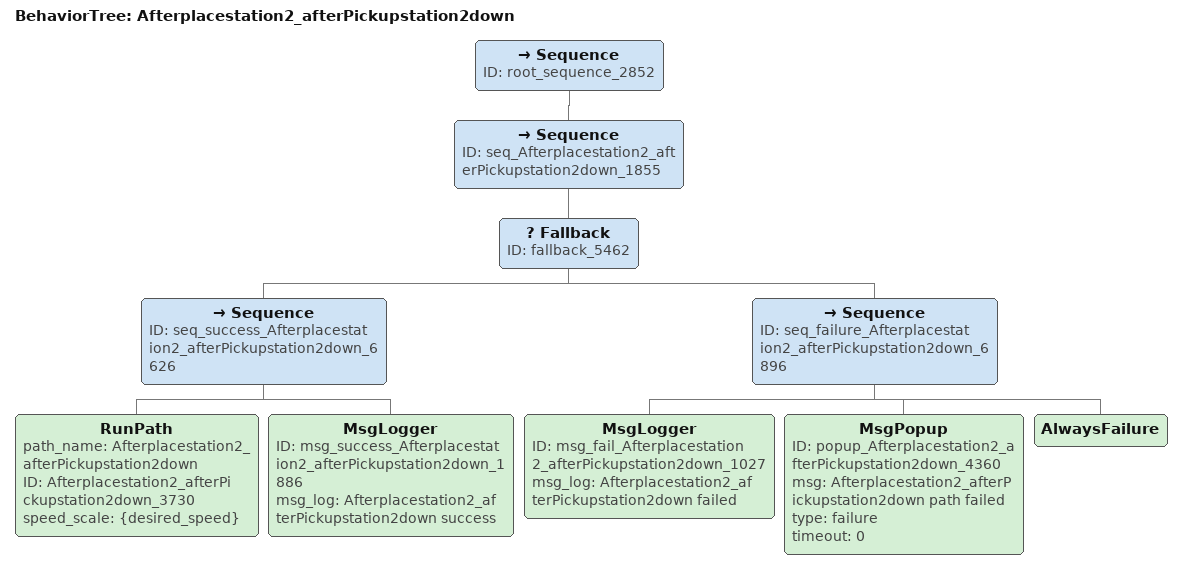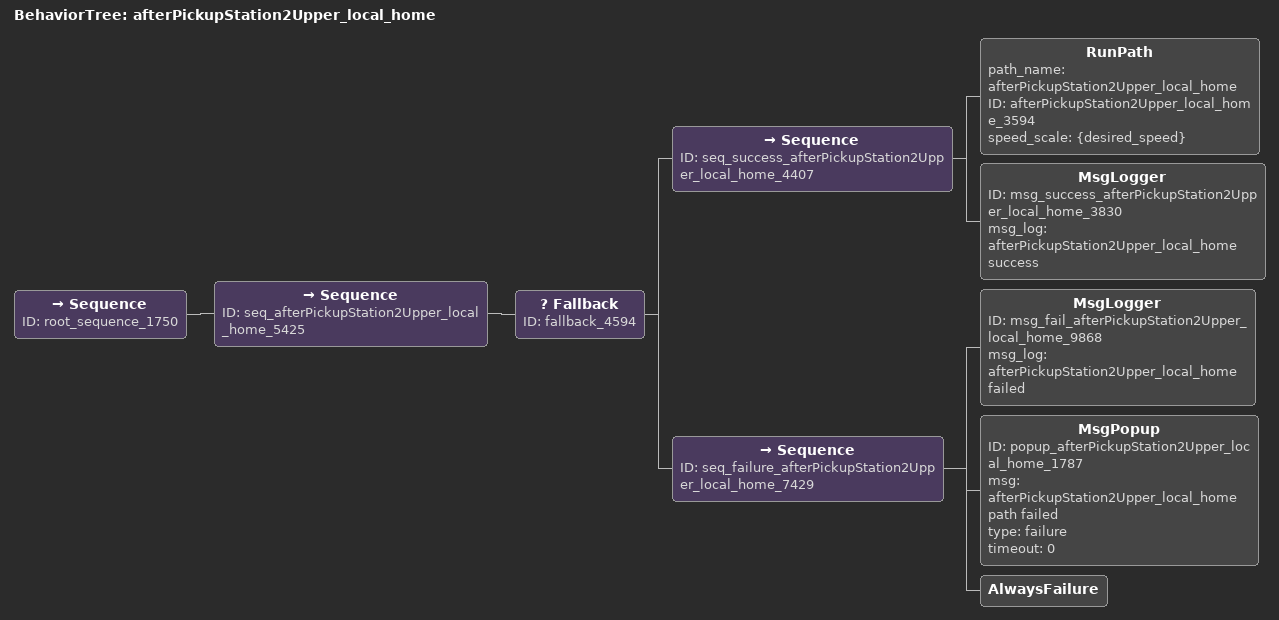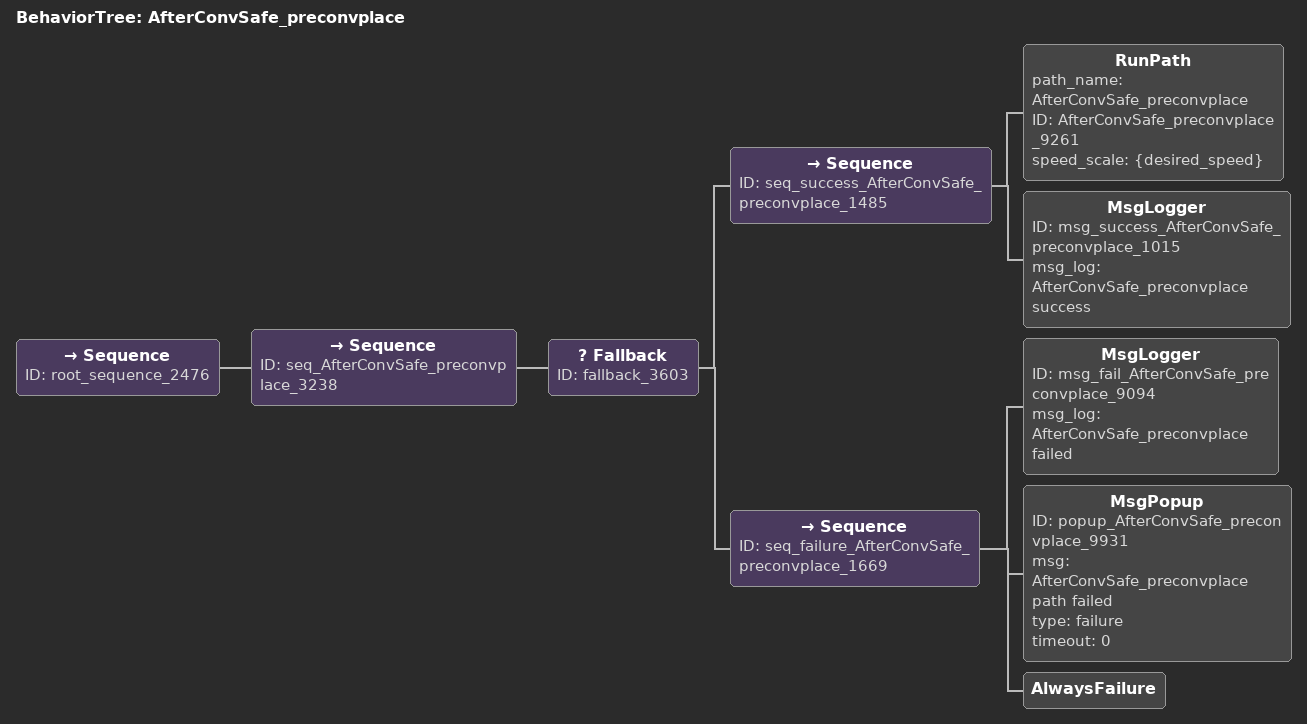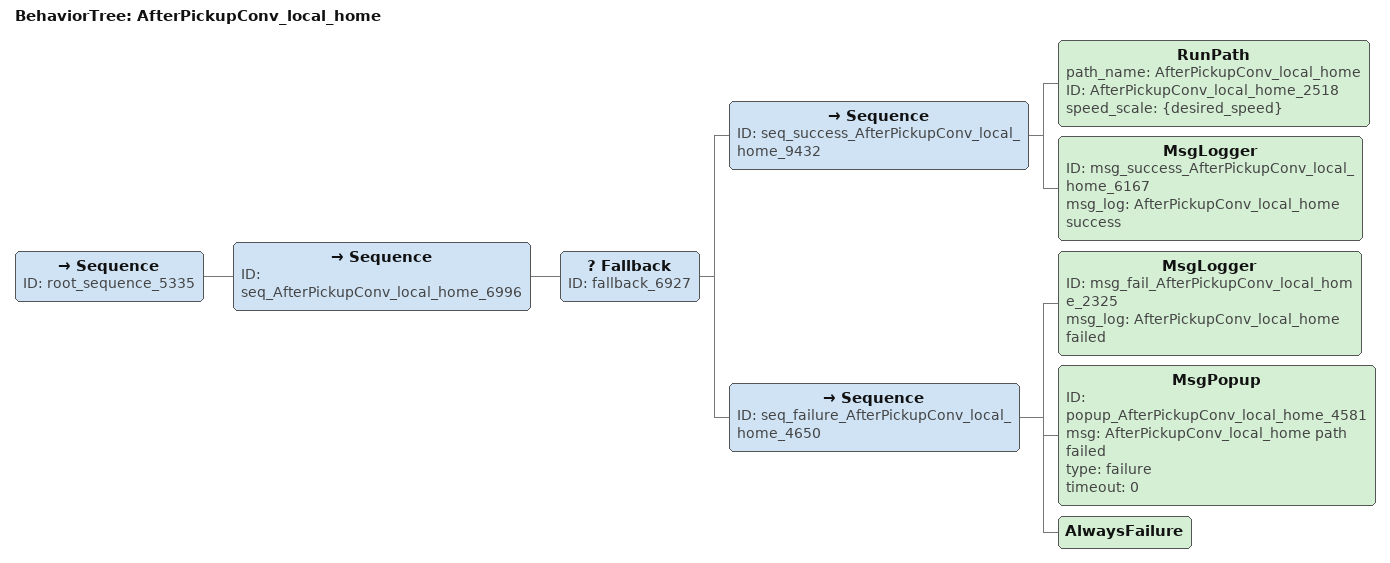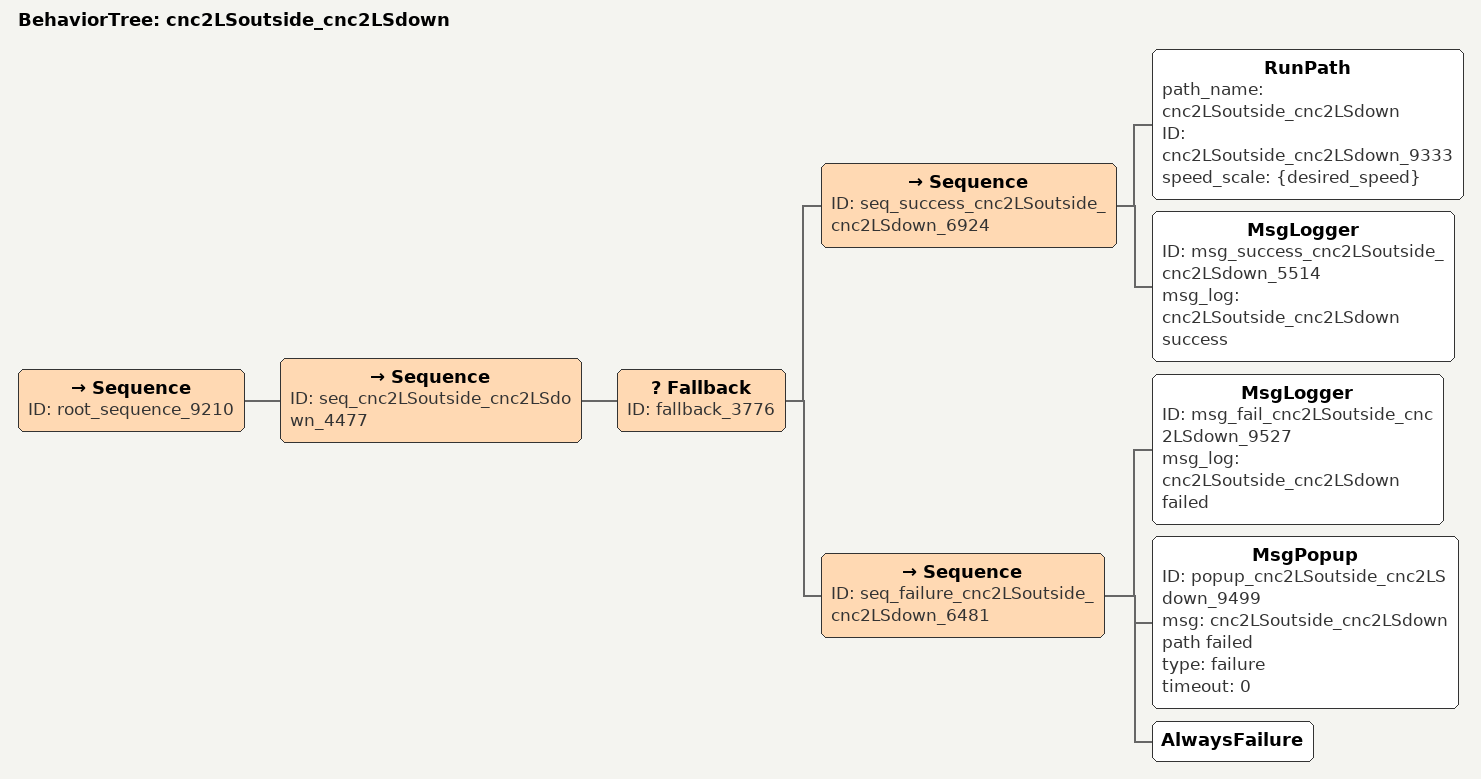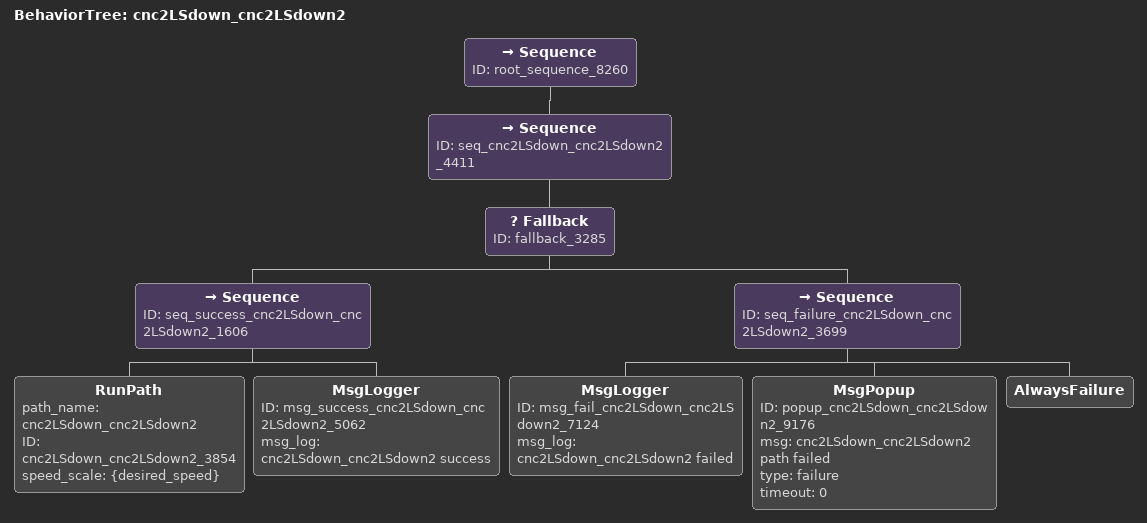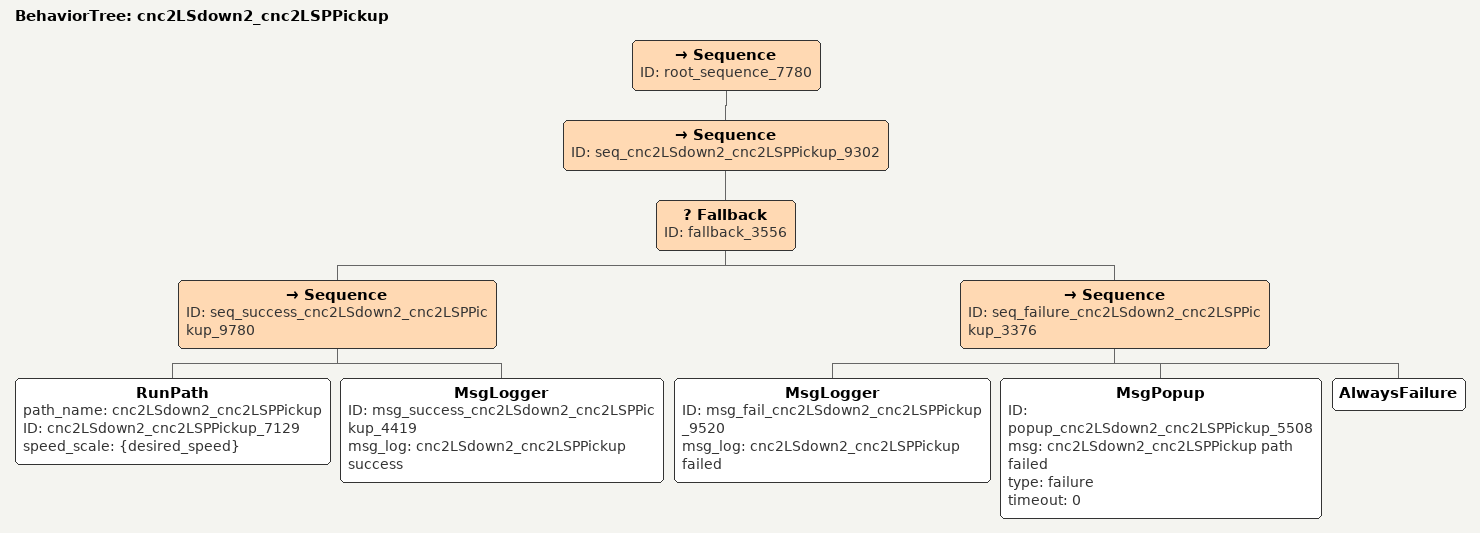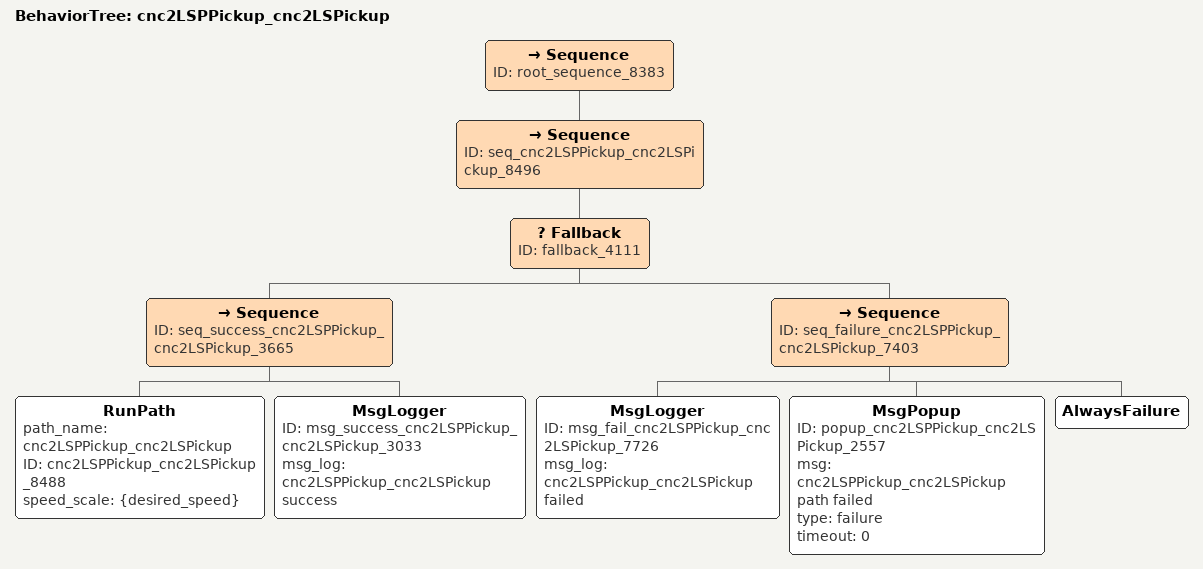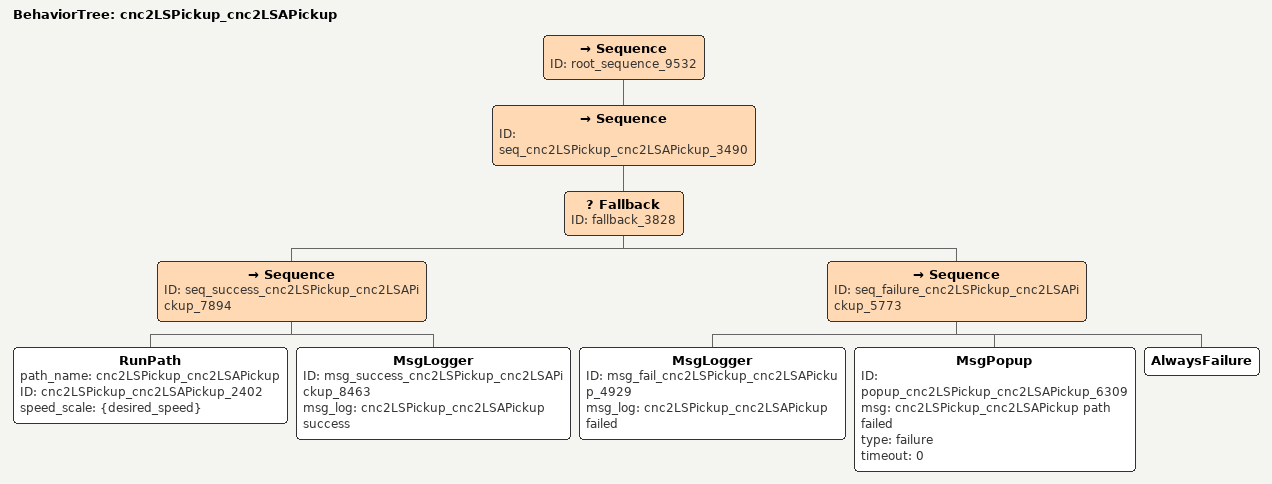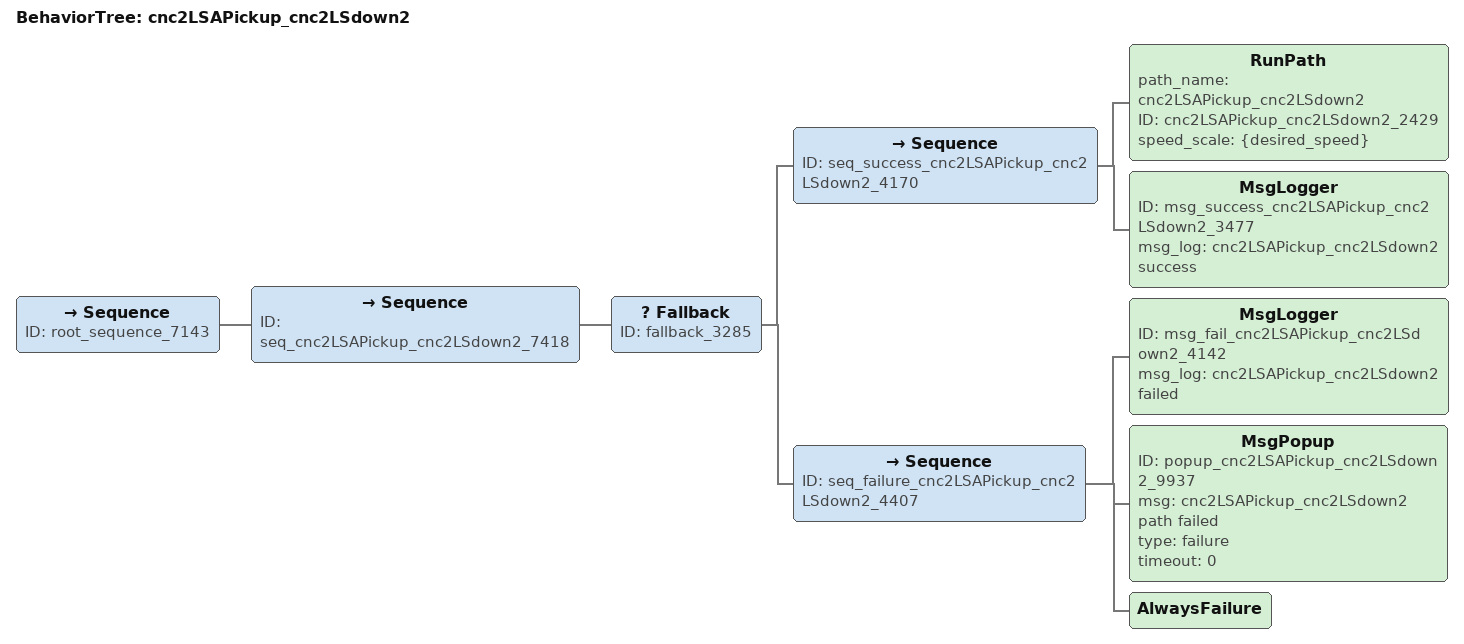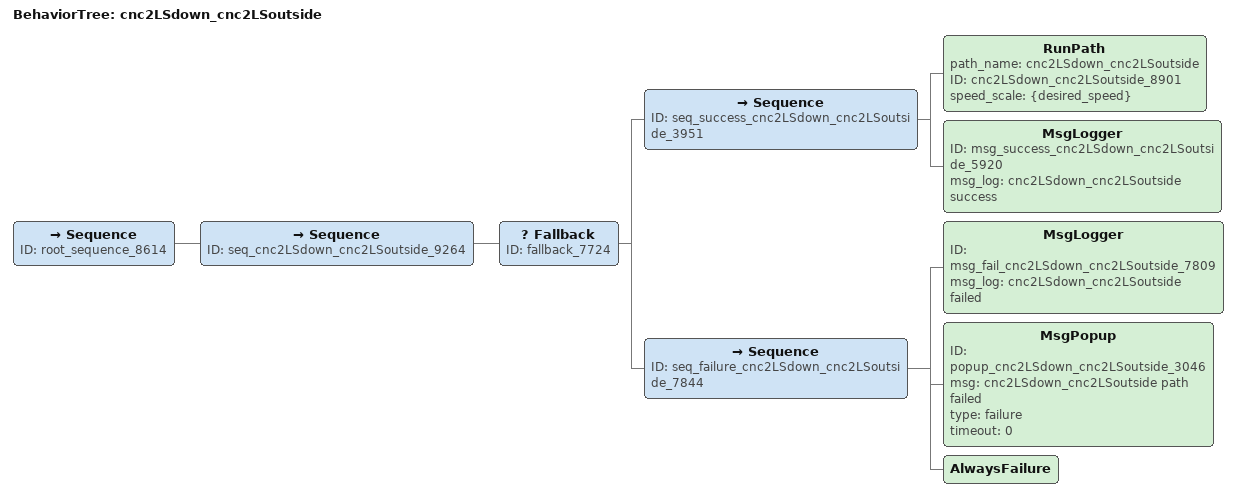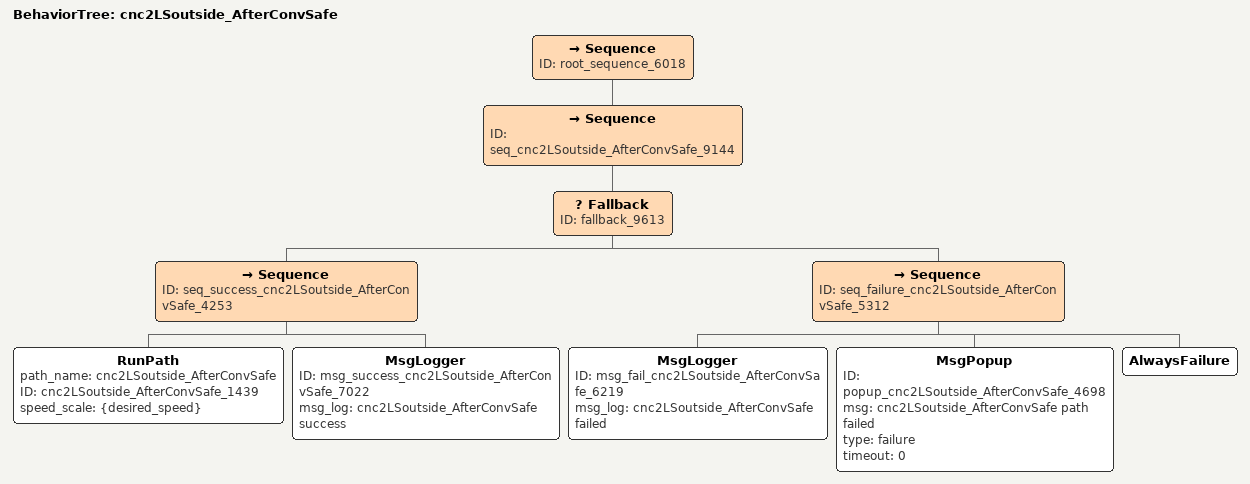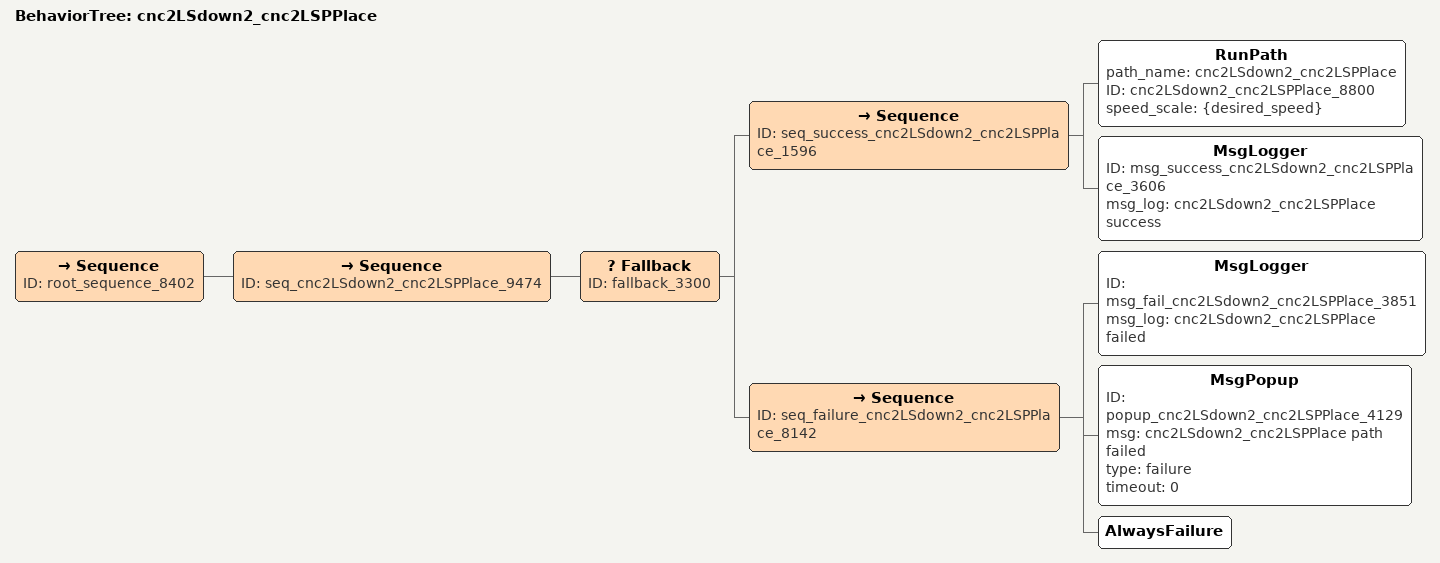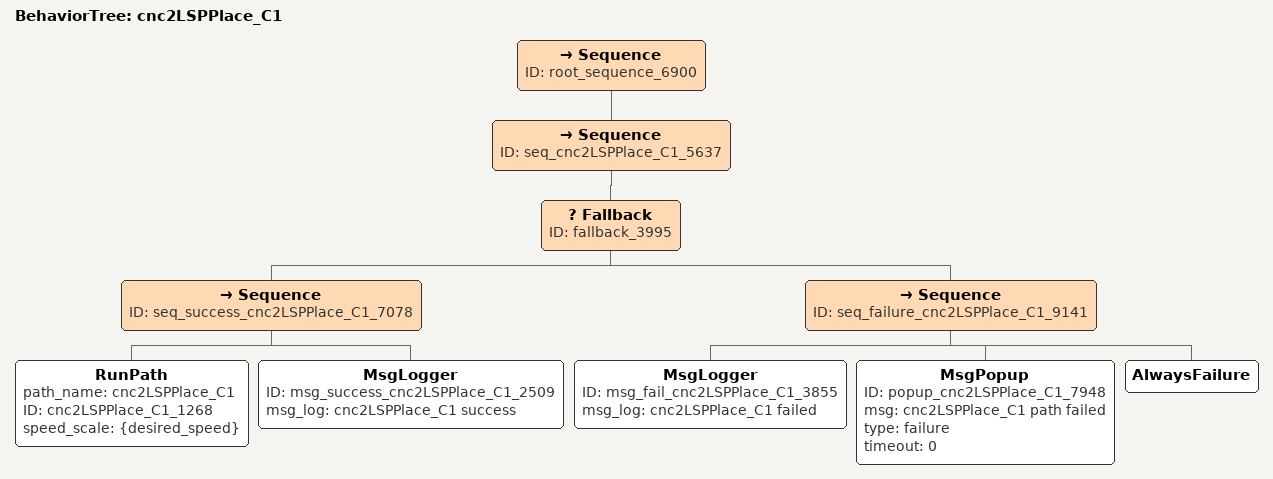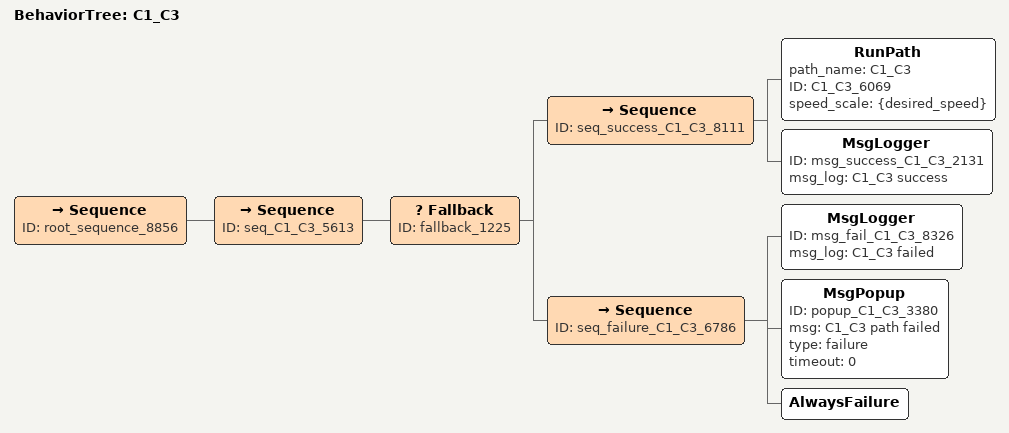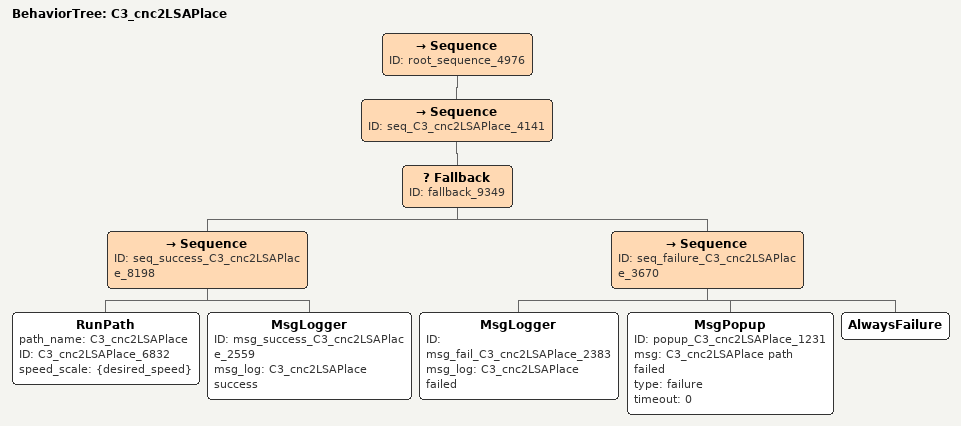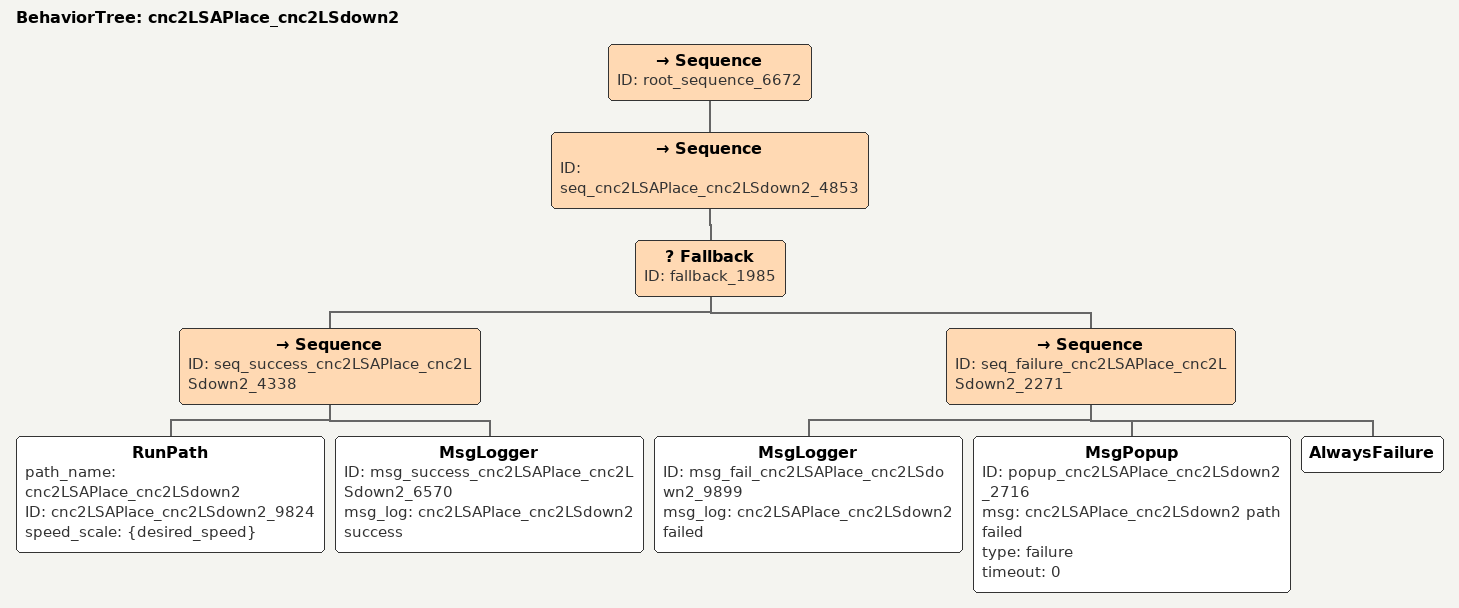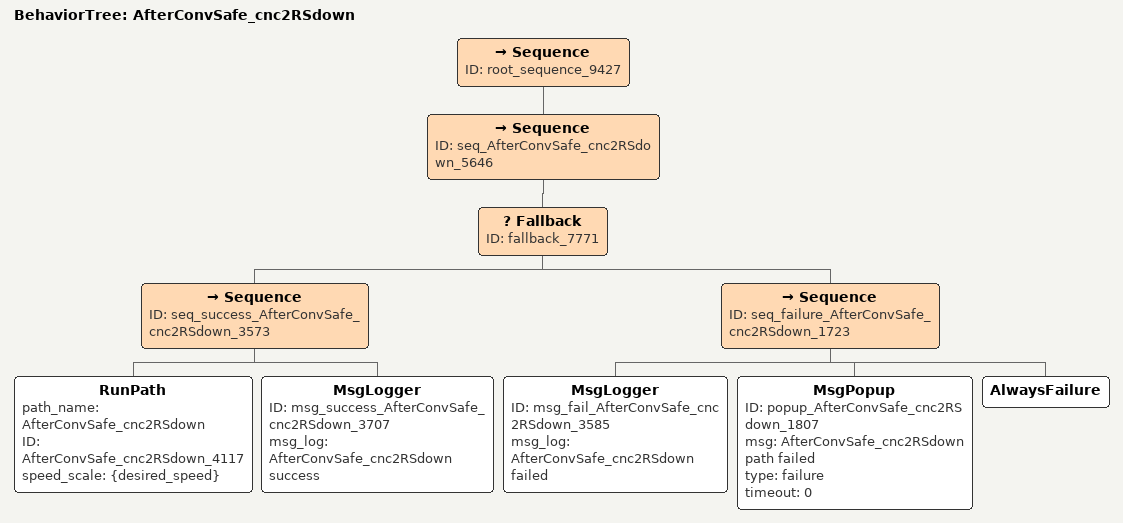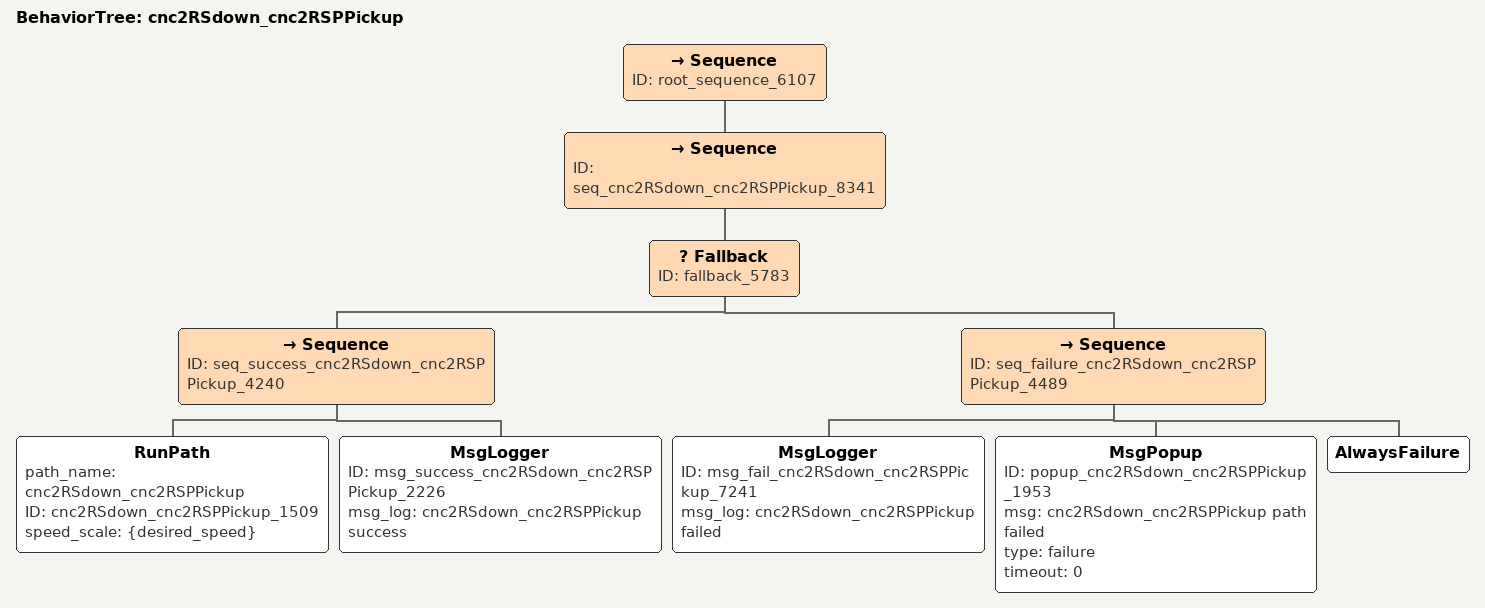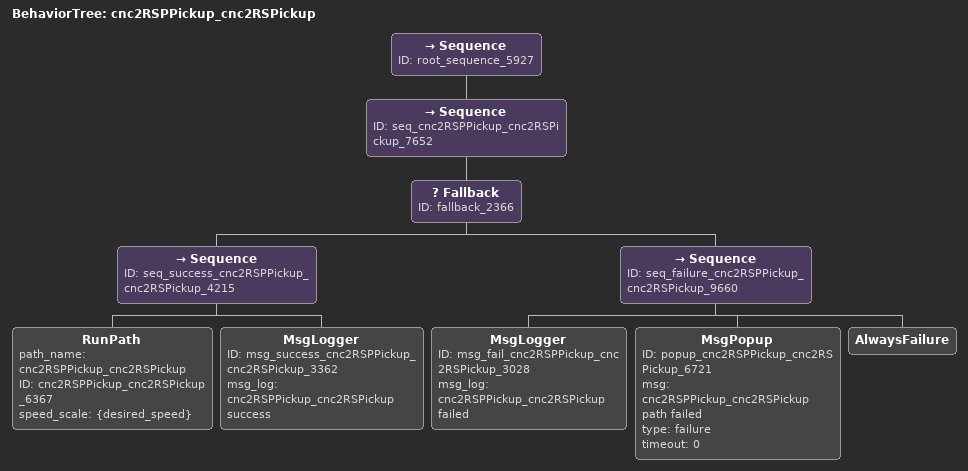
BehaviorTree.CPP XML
<BehaviorTree ID="Afterplacestation2_afterPickupstation2down" name="Afterplacestation2_afterPickupstation2down_9216">
    <Sequence ID="root_sequence_2852">
        <Sequence ID="seq_Afterplacestation2_afterPickupstation2down_1855">
            <Fallback ID="fallback_5462">
                <Sequence ID="seq_success_Afterplacestation2_afterPickupstation2down_6626">
                    <RunPath path_name="Afterplacestation2_afterPickupstation2down" ID="Afterplacestation2_afterPickupstation2down_3730" speed_scale="{desired_speed}"/>
                    <MsgLogger ID="msg_success_Afterplacestation2_afterPickupstation2down_1886" msg_log="Afterplacestation2_afterPickupstation2down success"/>
                </Sequence>
                <Sequence ID="seq_failure_Afterplacestation2_afterPickupstation2down_6896">
                    <MsgLogger ID="msg_fail_Afterplacestation2_afterPickupstation2down_1027" msg_log="Afterplacestation2_afterPickupstation2down failed"/>
                    <MsgPopup ID="popup_Afterplacestation2_afterPickupstation2down_4360" msg="Afterplacestation2_afterPickupstation2down path failed" type="failure" timeout="0"/>
                    <AlwaysFailure/>
                </Sequence>
            </Fallback>
        </Sequence>
    </Sequence>
</BehaviorTree>

<BehaviorTree ID="afterPickupStation2Upper_local_home" name="afterPickupStation2Upper_local_home_9564">
    <Sequence ID="root_sequence_1750">
        <Sequence ID="seq_afterPickupStation2Upper_local_home_5425">
            <Fallback ID="fallback_4594">
                <Sequence ID="seq_success_afterPickupStation2Upper_local_home_4407">
                    <RunPath path_name="afterPickupStation2Upper_local_home" ID="afterPickupStation2Upper_local_home_3594" speed_scale="{desired_speed}"/>
                    <MsgLogger ID="msg_success_afterPickupStation2Upper_local_home_3830" msg_log="afterPickupStation2Upper_local_home success"/>
                </Sequence>
                <Sequence ID="seq_failure_afterPickupStation2Upper_local_home_7429">
                    <MsgLogger ID="msg_fail_afterPickupStation2Upper_local_home_9868" msg_log="afterPickupStation2Upper_local_home failed"/>
                    <MsgPopup ID="popup_afterPickupStation2Upper_local_home_1787" msg="afterPickupStation2Upper_local_home path failed" type="failure" timeout="0"/>
                    <AlwaysFailure/>
                </Sequence>
            </Fallback>
        </Sequence>
    </Sequence>
</BehaviorTree>

<BehaviorTree ID="AfterConvSafe_preconvplace" name="AfterConvSafe_preconvplace_7996">
    <Sequence ID="root_sequence_2476">
        <Sequence ID="seq_AfterConvSafe_preconvplace_3238">
            <Fallback ID="fallback_3603">
                <Sequence ID="seq_success_AfterConvSafe_preconvplace_1485">
                    <RunPath path_name="AfterConvSafe_preconvplace" ID="AfterConvSafe_preconvplace_9261" speed_scale="{desired_speed}"/>
                    <MsgLogger ID="msg_success_AfterConvSafe_preconvplace_1015" msg_log="AfterConvSafe_preconvplace success"/>
                </Sequence>
                <Sequence ID="seq_failure_AfterConvSafe_preconvplace_1669">
                    <MsgLogger ID="msg_fail_AfterConvSafe_preconvplace_9094" msg_log="AfterConvSafe_preconvplace failed"/>
                    <MsgPopup ID="popup_AfterConvSafe_preconvplace_9931" msg="AfterConvSafe_preconvplace path failed" type="failure" timeout="0"/>
                    <AlwaysFailure/>
                </Sequence>
            </Fallback>
        </Sequence>
    </Sequence>
</BehaviorTree>

<BehaviorTree ID="AfterPickupConv_local_home" name="AfterPickupConv_local_home_4930">
    <Sequence ID="root_sequence_5335">
        <Sequence ID="seq_AfterPickupConv_local_home_6996">
            <Fallback ID="fallback_6927">
                <Sequence ID="seq_success_AfterPickupConv_local_home_9432">
                    <RunPath path_name="AfterPickupConv_local_home" ID="AfterPickupConv_local_home_2518" speed_scale="{desired_speed}"/>
                    <MsgLogger ID="msg_success_AfterPickupConv_local_home_6167" msg_log="AfterPickupConv_local_home success"/>
                </Sequence>
                <Sequence ID="seq_failure_AfterPickupConv_local_home_4650">
                    <MsgLogger ID="msg_fail_AfterPickupConv_local_home_2325" msg_log="AfterPickupConv_local_home failed"/>
                    <MsgPopup ID="popup_AfterPickupConv_local_home_4581" msg="AfterPickupConv_local_home path failed" type="failure" timeout="0"/>
                    <AlwaysFailure/>
                </Sequence>
            </Fallback>
        </Sequence>
    </Sequence>
</BehaviorTree>

<BehaviorTree ID="cnc2LSoutside_cnc2LSdown" name="cnc2LSoutside_cnc2LSdown_7047">
    <Sequence ID="root_sequence_9210">
        <Sequence ID="seq_cnc2LSoutside_cnc2LSdown_4477">
            <Fallback ID="fallback_3776">
                <Sequence ID="seq_success_cnc2LSoutside_cnc2LSdown_6924">
                    <RunPath path_name="cnc2LSoutside_cnc2LSdown" ID="cnc2LSoutside_cnc2LSdown_9333" speed_scale="{desired_speed}"/>
                    <MsgLogger ID="msg_success_cnc2LSoutside_cnc2LSdown_5514" msg_log="cnc2LSoutside_cnc2LSdown success"/>
                </Sequence>
                <Sequence ID="seq_failure_cnc2LSoutside_cnc2LSdown_6481">
                    <MsgLogger ID="msg_fail_cnc2LSoutside_cnc2LSdown_9527" msg_log="cnc2LSoutside_cnc2LSdown failed"/>
                    <MsgPopup ID="popup_cnc2LSoutside_cnc2LSdown_9499" msg="cnc2LSoutside_cnc2LSdown path failed" type="failure" timeout="0"/>
                    <AlwaysFailure/>
                </Sequence>
            </Fallback>
        </Sequence>
    </Sequence>
</BehaviorTree>

<BehaviorTree ID="cnc2LSdown_cnc2LSdown2" name="cnc2LSdown_cnc2LSdown2_4761">
    <Sequence ID="root_sequence_8260">
        <Sequence ID="seq_cnc2LSdown_cnc2LSdown2_4411">
            <Fallback ID="fallback_3285">
                <Sequence ID="seq_success_cnc2LSdown_cnc2LSdown2_1606">
                    <RunPath path_name="cnc2LSdown_cnc2LSdown2" ID="cnc2LSdown_cnc2LSdown2_3854" speed_scale="{desired_speed}"/>
                    <MsgLogger ID="msg_success_cnc2LSdown_cnc2LSdown2_5062" msg_log="cnc2LSdown_cnc2LSdown2 success"/>
                </Sequence>
                <Sequence ID="seq_failure_cnc2LSdown_cnc2LSdown2_3699">
                    <MsgLogger ID="msg_fail_cnc2LSdown_cnc2LSdown2_7124" msg_log="cnc2LSdown_cnc2LSdown2 failed"/>
                    <MsgPopup ID="popup_cnc2LSdown_cnc2LSdown2_9176" msg="cnc2LSdown_cnc2LSdown2 path failed" type="failure" timeout="0"/>
                    <AlwaysFailure/>
                </Sequence>
            </Fallback>
        </Sequence>
    </Sequence>
</BehaviorTree>

<BehaviorTree ID="cnc2LSdown2_cnc2LSPPickup" name="cnc2LSdown2_cnc2LSPPickup_9776">
    <Sequence ID="root_sequence_7780">
        <Sequence ID="seq_cnc2LSdown2_cnc2LSPPickup_9302">
            <Fallback ID="fallback_3556">
                <Sequence ID="seq_success_cnc2LSdown2_cnc2LSPPickup_9780">
                    <RunPath path_name="cnc2LSdown2_cnc2LSPPickup" ID="cnc2LSdown2_cnc2LSPPickup_7129" speed_scale="{desired_speed}"/>
                    <MsgLogger ID="msg_success_cnc2LSdown2_cnc2LSPPickup_4419" msg_log="cnc2LSdown2_cnc2LSPPickup success"/>
                </Sequence>
                <Sequence ID="seq_failure_cnc2LSdown2_cnc2LSPPickup_3376">
                    <MsgLogger ID="msg_fail_cnc2LSdown2_cnc2LSPPickup_9520" msg_log="cnc2LSdown2_cnc2LSPPickup failed"/>
                    <MsgPopup ID="popup_cnc2LSdown2_cnc2LSPPickup_5508" msg="cnc2LSdown2_cnc2LSPPickup path failed" type="failure" timeout="0"/>
                    <AlwaysFailure/>
                </Sequence>
            </Fallback>
        </Sequence>
    </Sequence>
</BehaviorTree>

<BehaviorTree ID="cnc2LSPPickup_cnc2LSPickup" name="cnc2LSPPickup_cnc2LSPickup_4434">
    <Sequence ID="root_sequence_8383">
        <Sequence ID="seq_cnc2LSPPickup_cnc2LSPickup_8496">
            <Fallback ID="fallback_4111">
                <Sequence ID="seq_success_cnc2LSPPickup_cnc2LSPickup_3665">
                    <RunPath path_name="cnc2LSPPickup_cnc2LSPickup" ID="cnc2LSPPickup_cnc2LSPickup_8488" speed_scale="{desired_speed}"/>
                    <MsgLogger ID="msg_success_cnc2LSPPickup_cnc2LSPickup_3033" msg_log="cnc2LSPPickup_cnc2LSPickup success"/>
                </Sequence>
                <Sequence ID="seq_failure_cnc2LSPPickup_cnc2LSPickup_7403">
                    <MsgLogger ID="msg_fail_cnc2LSPPickup_cnc2LSPickup_7726" msg_log="cnc2LSPPickup_cnc2LSPickup failed"/>
                    <MsgPopup ID="popup_cnc2LSPPickup_cnc2LSPickup_2557" msg="cnc2LSPPickup_cnc2LSPickup path failed" type="failure" timeout="0"/>
                    <AlwaysFailure/>
                </Sequence>
            </Fallback>
        </Sequence>
    </Sequence>
</BehaviorTree>

<BehaviorTree ID="cnc2LSPickup_cnc2LSAPickup" name="cnc2LSPickup_cnc2LSAPickup_4365">
    <Sequence ID="root_sequence_9532">
        <Sequence ID="seq_cnc2LSPickup_cnc2LSAPickup_3490">
            <Fallback ID="fallback_3828">
                <Sequence ID="seq_success_cnc2LSPickup_cnc2LSAPickup_7894">
                    <RunPath path_name="cnc2LSPickup_cnc2LSAPickup" ID="cnc2LSPickup_cnc2LSAPickup_2402" speed_scale="{desired_speed}"/>
                    <MsgLogger ID="msg_success_cnc2LSPickup_cnc2LSAPickup_8463" msg_log="cnc2LSPickup_cnc2LSAPickup success"/>
                </Sequence>
                <Sequence ID="seq_failure_cnc2LSPickup_cnc2LSAPickup_5773">
                    <MsgLogger ID="msg_fail_cnc2LSPickup_cnc2LSAPickup_4929" msg_log="cnc2LSPickup_cnc2LSAPickup failed"/>
                    <MsgPopup ID="popup_cnc2LSPickup_cnc2LSAPickup_6309" msg="cnc2LSPickup_cnc2LSAPickup path failed" type="failure" timeout="0"/>
                    <AlwaysFailure/>
                </Sequence>
            </Fallback>
        </Sequence>
    </Sequence>
</BehaviorTree>

<BehaviorTree ID="cnc2LSAPickup_cnc2LSdown2" name="cnc2LSAPickup_cnc2LSdown2_4794">
    <Sequence ID="root_sequence_7143">
        <Sequence ID="seq_cnc2LSAPickup_cnc2LSdown2_7418">
            <Fallback ID="fallback_3285">
                <Sequence ID="seq_success_cnc2LSAPickup_cnc2LSdown2_4170">
                    <RunPath path_name="cnc2LSAPickup_cnc2LSdown2" ID="cnc2LSAPickup_cnc2LSdown2_2429" speed_scale="{desired_speed}"/>
                    <MsgLogger ID="msg_success_cnc2LSAPickup_cnc2LSdown2_3477" msg_log="cnc2LSAPickup_cnc2LSdown2 success"/>
                </Sequence>
                <Sequence ID="seq_failure_cnc2LSAPickup_cnc2LSdown2_4407">
                    <MsgLogger ID="msg_fail_cnc2LSAPickup_cnc2LSdown2_4142" msg_log="cnc2LSAPickup_cnc2LSdown2 failed"/>
                    <MsgPopup ID="popup_cnc2LSAPickup_cnc2LSdown2_9937" msg="cnc2LSAPickup_cnc2LSdown2 path failed" type="failure" timeout="0"/>
                    <AlwaysFailure/>
                </Sequence>
            </Fallback>
        </Sequence>
    </Sequence>
</BehaviorTree>

<BehaviorTree ID="cnc2LSdown_cnc2LSoutside" name="cnc2LSdown_cnc2LSoutside_7785">
    <Sequence ID="root_sequence_8614">
        <Sequence ID="seq_cnc2LSdown_cnc2LSoutside_9264">
            <Fallback ID="fallback_7724">
                <Sequence ID="seq_success_cnc2LSdown_cnc2LSoutside_3951">
                    <RunPath path_name="cnc2LSdown_cnc2LSoutside" ID="cnc2LSdown_cnc2LSoutside_8901" speed_scale="{desired_speed}"/>
                    <MsgLogger ID="msg_success_cnc2LSdown_cnc2LSoutside_5920" msg_log="cnc2LSdown_cnc2LSoutside success"/>
                </Sequence>
                <Sequence ID="seq_failure_cnc2LSdown_cnc2LSoutside_7844">
                    <MsgLogger ID="msg_fail_cnc2LSdown_cnc2LSoutside_7809" msg_log="cnc2LSdown_cnc2LSoutside failed"/>
                    <MsgPopup ID="popup_cnc2LSdown_cnc2LSoutside_3046" msg="cnc2LSdown_cnc2LSoutside path failed" type="failure" timeout="0"/>
                    <AlwaysFailure/>
                </Sequence>
            </Fallback>
        </Sequence>
    </Sequence>
</BehaviorTree>

<BehaviorTree ID="cnc2LSoutside_AfterConvSafe" name="cnc2LSoutside_AfterConvSafe_9952">
    <Sequence ID="root_sequence_6018">
        <Sequence ID="seq_cnc2LSoutside_AfterConvSafe_9144">
            <Fallback ID="fallback_9613">
                <Sequence ID="seq_success_cnc2LSoutside_AfterConvSafe_4253">
                    <RunPath path_name="cnc2LSoutside_AfterConvSafe" ID="cnc2LSoutside_AfterConvSafe_1439" speed_scale="{desired_speed}"/>
                    <MsgLogger ID="msg_success_cnc2LSoutside_AfterConvSafe_7022" msg_log="cnc2LSoutside_AfterConvSafe success"/>
                </Sequence>
                <Sequence ID="seq_failure_cnc2LSoutside_AfterConvSafe_5312">
                    <MsgLogger ID="msg_fail_cnc2LSoutside_AfterConvSafe_6219" msg_log="cnc2LSoutside_AfterConvSafe failed"/>
                    <MsgPopup ID="popup_cnc2LSoutside_AfterConvSafe_4698" msg="cnc2LSoutside_AfterConvSafe path failed" type="failure" timeout="0"/>
                    <AlwaysFailure/>
                </Sequence>
            </Fallback>
        </Sequence>
    </Sequence>
</BehaviorTree>

<BehaviorTree ID="cnc2LSdown2_cnc2LSPPlace" name="cnc2LSdown2_cnc2LSPPlace_2169">
    <Sequence ID="root_sequence_8402">
        <Sequence ID="seq_cnc2LSdown2_cnc2LSPPlace_9474">
            <Fallback ID="fallback_3300">
                <Sequence ID="seq_success_cnc2LSdown2_cnc2LSPPlace_1596">
                    <RunPath path_name="cnc2LSdown2_cnc2LSPPlace" ID="cnc2LSdown2_cnc2LSPPlace_8800" speed_scale="{desired_speed}"/>
                    <MsgLogger ID="msg_success_cnc2LSdown2_cnc2LSPPlace_3606" msg_log="cnc2LSdown2_cnc2LSPPlace success"/>
                </Sequence>
                <Sequence ID="seq_failure_cnc2LSdown2_cnc2LSPPlace_8142">
                    <MsgLogger ID="msg_fail_cnc2LSdown2_cnc2LSPPlace_3851" msg_log="cnc2LSdown2_cnc2LSPPlace failed"/>
                    <MsgPopup ID="popup_cnc2LSdown2_cnc2LSPPlace_4129" msg="cnc2LSdown2_cnc2LSPPlace path failed" type="failure" timeout="0"/>
                    <AlwaysFailure/>
                </Sequence>
            </Fallback>
        </Sequence>
    </Sequence>
</BehaviorTree>

<BehaviorTree ID="cnc2LSPPlace_C1" name="cnc2LSPPlace_C1_2962">
    <Sequence ID="root_sequence_6900">
        <Sequence ID="seq_cnc2LSPPlace_C1_5637">
            <Fallback ID="fallback_3995">
                <Sequence ID="seq_success_cnc2LSPPlace_C1_7078">
                    <RunPath path_name="cnc2LSPPlace_C1" ID="cnc2LSPPlace_C1_1268" speed_scale="{desired_speed}"/>
                    <MsgLogger ID="msg_success_cnc2LSPPlace_C1_2509" msg_log="cnc2LSPPlace_C1 success"/>
                </Sequence>
                <Sequence ID="seq_failure_cnc2LSPPlace_C1_9141">
                    <MsgLogger ID="msg_fail_cnc2LSPPlace_C1_3855" msg_log="cnc2LSPPlace_C1 failed"/>
                    <MsgPopup ID="popup_cnc2LSPPlace_C1_7948" msg="cnc2LSPPlace_C1 path failed" type="failure" timeout="0"/>
                    <AlwaysFailure/>
                </Sequence>
            </Fallback>
        </Sequence>
    </Sequence>
</BehaviorTree>

<BehaviorTree ID="C1_C3" name="C1_C3_7936">
    <Sequence ID="root_sequence_8856">
        <Sequence ID="seq_C1_C3_5613">
            <Fallback ID="fallback_1225">
                <Sequence ID="seq_success_C1_C3_8111">
                    <RunPath path_name="C1_C3" ID="C1_C3_6069" speed_scale="{desired_speed}"/>
                    <MsgLogger ID="msg_success_C1_C3_2131" msg_log="C1_C3 success"/>
                </Sequence>
                <Sequence ID="seq_failure_C1_C3_6786">
                    <MsgLogger ID="msg_fail_C1_C3_8326" msg_log="C1_C3 failed"/>
                    <MsgPopup ID="popup_C1_C3_3380" msg="C1_C3 path failed" type="failure" timeout="0"/>
                    <AlwaysFailure/>
                </Sequence>
            </Fallback>
        </Sequence>
    </Sequence>
</BehaviorTree>

<BehaviorTree ID="C3_cnc2LSAPlace" name="C3_cnc2LSAPlace_5552">
    <Sequence ID="root_sequence_4976">
        <Sequence ID="seq_C3_cnc2LSAPlace_4141">
            <Fallback ID="fallback_9349">
                <Sequence ID="seq_success_C3_cnc2LSAPlace_8198">
                    <RunPath path_name="C3_cnc2LSAPlace" ID="C3_cnc2LSAPlace_6832" speed_scale="{desired_speed}"/>
                    <MsgLogger ID="msg_success_C3_cnc2LSAPlace_2559" msg_log="C3_cnc2LSAPlace success"/>
                </Sequence>
                <Sequence ID="seq_failure_C3_cnc2LSAPlace_3670">
                    <MsgLogger ID="msg_fail_C3_cnc2LSAPlace_2383" msg_log="C3_cnc2LSAPlace failed"/>
                    <MsgPopup ID="popup_C3_cnc2LSAPlace_1231" msg="C3_cnc2LSAPlace path failed" type="failure" timeout="0"/>
                    <AlwaysFailure/>
                </Sequence>
            </Fallback>
        </Sequence>
    </Sequence>
</BehaviorTree>

<BehaviorTree ID="cnc2LSAPlace_cnc2LSdown2" name="cnc2LSAPlace_cnc2LSdown2_4873">
    <Sequence ID="root_sequence_6672">
        <Sequence ID="seq_cnc2LSAPlace_cnc2LSdown2_4853">
            <Fallback ID="fallback_1985">
                <Sequence ID="seq_success_cnc2LSAPlace_cnc2LSdown2_4338">
                    <RunPath path_name="cnc2LSAPlace_cnc2LSdown2" ID="cnc2LSAPlace_cnc2LSdown2_9824" speed_scale="{desired_speed}"/>
                    <MsgLogger ID="msg_success_cnc2LSAPlace_cnc2LSdown2_6570" msg_log="cnc2LSAPlace_cnc2LSdown2 success"/>
                </Sequence>
                <Sequence ID="seq_failure_cnc2LSAPlace_cnc2LSdown2_2271">
                    <MsgLogger ID="msg_fail_cnc2LSAPlace_cnc2LSdown2_9899" msg_log="cnc2LSAPlace_cnc2LSdown2 failed"/>
                    <MsgPopup ID="popup_cnc2LSAPlace_cnc2LSdown2_2716" msg="cnc2LSAPlace_cnc2LSdown2 path failed" type="failure" timeout="0"/>
                    <AlwaysFailure/>
                </Sequence>
            </Fallback>
        </Sequence>
    </Sequence>
</BehaviorTree>

<BehaviorTree ID="AfterConvSafe_cnc2RSdown" name="AfterConvSafe_cnc2RSdown_1418">
    <Sequence ID="root_sequence_9427">
        <Sequence ID="seq_AfterConvSafe_cnc2RSdown_5646">
            <Fallback ID="fallback_7771">
                <Sequence ID="seq_success_AfterConvSafe_cnc2RSdown_3573">
                    <RunPath path_name="AfterConvSafe_cnc2RSdown" ID="AfterConvSafe_cnc2RSdown_4117" speed_scale="{desired_speed}"/>
                    <MsgLogger ID="msg_success_AfterConvSafe_cnc2RSdown_3707" msg_log="AfterConvSafe_cnc2RSdown success"/>
                </Sequence>
                <Sequence ID="seq_failure_AfterConvSafe_cnc2RSdown_1723">
                    <MsgLogger ID="msg_fail_AfterConvSafe_cnc2RSdown_3585" msg_log="AfterConvSafe_cnc2RSdown failed"/>
                    <MsgPopup ID="popup_AfterConvSafe_cnc2RSdown_1807" msg="AfterConvSafe_cnc2RSdown path failed" type="failure" timeout="0"/>
                    <AlwaysFailure/>
                </Sequence>
            </Fallback>
        </Sequence>
    </Sequence>
</BehaviorTree>

<BehaviorTree ID="cnc2RSdown_cnc2RSPPickup" name="cnc2RSdown_cnc2RSPPickup_4261">
    <Sequence ID="root_sequence_6107">
        <Sequence ID="seq_cnc2RSdown_cnc2RSPPickup_8341">
            <Fallback ID="fallback_5783">
                <Sequence ID="seq_success_cnc2RSdown_cnc2RSPPickup_4240">
                    <RunPath path_name="cnc2RSdown_cnc2RSPPickup" ID="cnc2RSdown_cnc2RSPPickup_1509" speed_scale="{desired_speed}"/>
                    <MsgLogger ID="msg_success_cnc2RSdown_cnc2RSPPickup_2226" msg_log="cnc2RSdown_cnc2RSPPickup success"/>
                </Sequence>
                <Sequence ID="seq_failure_cnc2RSdown_cnc2RSPPickup_4489">
                    <MsgLogger ID="msg_fail_cnc2RSdown_cnc2RSPPickup_7241" msg_log="cnc2RSdown_cnc2RSPPickup failed"/>
                    <MsgPopup ID="popup_cnc2RSdown_cnc2RSPPickup_1953" msg="cnc2RSdown_cnc2RSPPickup path failed" type="failure" timeout="0"/>
                    <AlwaysFailure/>
                </Sequence>
            </Fallback>
        </Sequence>
    </Sequence>
</BehaviorTree>

<BehaviorTree ID="cnc2RSPPickup_cnc2RSPickup" name="cnc2RSPPickup_cnc2RSPickup_9890">
    <Sequence ID="root_sequence_5927">
        <Sequence ID="seq_cnc2RSPPickup_cnc2RSPickup_7652">
            <Fallback ID="fallback_2366">
                <Sequence ID="seq_success_cnc2RSPPickup_cnc2RSPickup_4215">
                    <RunPath path_name="cnc2RSPPickup_cnc2RSPickup" ID="cnc2RSPPickup_cnc2RSPickup_6367" speed_scale="{desired_speed}"/>
                    <MsgLogger ID="msg_success_cnc2RSPPickup_cnc2RSPickup_3362" msg_log="cnc2RSPPickup_cnc2RSPickup success"/>
                </Sequence>
                <Sequence ID="seq_failure_cnc2RSPPickup_cnc2RSPickup_9660">
                    <MsgLogger ID="msg_fail_cnc2RSPPickup_cnc2RSPickup_3028" msg_log="cnc2RSPPickup_cnc2RSPickup failed"/>
                    <MsgPopup ID="popup_cnc2RSPPickup_cnc2RSPickup_6721" msg="cnc2RSPPickup_cnc2RSPickup path failed" type="failure" timeout="0"/>
                    <AlwaysFailure/>
                </Sequence>
            </Fallback>
        </Sequence>
    </Sequence>
</BehaviorTree>
